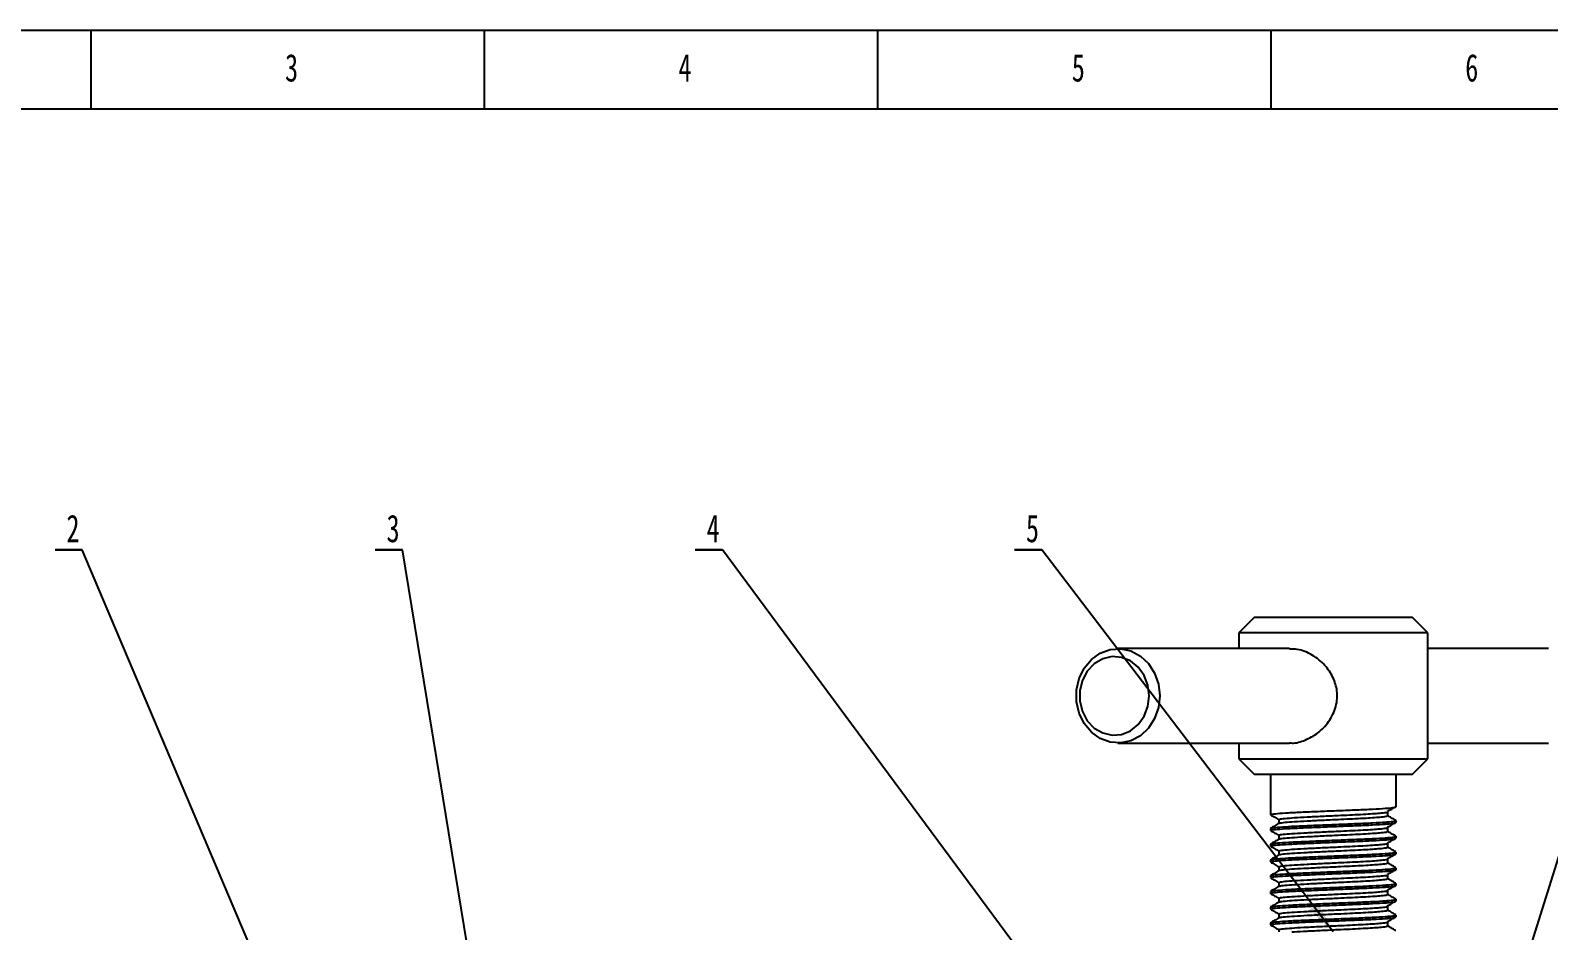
# Model space of a CAD drawing. Header units: millimetres. Extents: x 0 to 841, y 0 to 594.
# Drawn here: x 120.3 to 313.3, y 479.6 to 594 of the extents above; entities that cross this region are included whole.
import ezdxf

# ---------------------------------------------------------------- set-up
doc = ezdxf.new("R2010")
doc.units = ezdxf.units.MM
doc.layers.add('10', color=7, linetype='Continuous')
doc.layers.add('5', color=7, linetype='Continuous')
doc.styles.add('SLDTEXTSTYLE4', font='TXT', dxfattribs={"width": 0.7})
doc.dimstyles.new('SLDDIMSTYLE0', dxfattribs={"dimtxt": 0.18, "dimasz": 4.08, "dimexe": 0, "dimexo": 0.0625, "dimgap": 0, "dimtad": 0, "dimtih": 1, "dimtoh": 1, "dimdec": 0, "dimrnd": 1e-09, "dimzin": 0, "dimdsep": 46, "dimtxsty": 'Standard', "dimsah": 1, "dimcen": 0.09, "dimadec": 0, "dimazin": 0, "dimtfac": 4.08, "dimtdec": 0, "dimtofl": 0, "dimtmove": 0, "dimatfit": 3, "dimfxl": 0, "dimfrac": 2, "dimtolj": 1, "dimtzin": 0, "dimarcsym": 0})

# ---------------------------------------------------------------- blocks, each defined once
blk = doc.blocks.new('SW_NOTE_1')
at = {"layer": '10', "color": 0}
for p, q in [((-3.47, 0), (0, 0)), ((0, 0), (-3.47, 0)), ((-3.47, 0), (0, 0)), ((0, 0), (-3.47, 0)), ((-3.47, 0), (0, 0)), ((0, 0), (-3.47, 0))]:
    blk.add_line(p, q, dxfattribs=at)
at = {"layer": '10', "color": 0, "insert": (-1.19, 4.48), "char_height": 3.5, "attachment_point": 2, "style": 'SLDTEXTSTYLE4'}
blk.add_mtext('2', dxfattribs=at)
blk = doc.blocks.new('SW_NOTE_2')
at = {"layer": '10', "color": 0}
for p, q in [((-3.47, 0), (0, 0)), ((0, 0), (-3.47, 0)), ((-3.47, 0), (0, 0)), ((0, 0), (-3.47, 0)), ((-3.47, 0), (0, 0)), ((0, 0), (-3.47, 0))]:
    blk.add_line(p, q, dxfattribs=at)
at = {"layer": '10', "color": 0, "insert": (-1.19, 4.48), "char_height": 3.5, "attachment_point": 2, "style": 'SLDTEXTSTYLE4'}
blk.add_mtext('3', dxfattribs=at)
blk = doc.blocks.new('SW_NOTE_3')
at = {"layer": '10', "color": 0}
for p, q in [((-3.47, 0), (0, 0)), ((0, 0), (-3.47, 0)), ((-3.47, 0), (0, 0)), ((0, 0), (-3.47, 0)), ((-3.47, 0), (0, 0)), ((0, 0), (-3.47, 0))]:
    blk.add_line(p, q, dxfattribs=at)
at = {"layer": '10', "color": 0, "insert": (-1.19, 4.48), "char_height": 3.5, "attachment_point": 2, "style": 'SLDTEXTSTYLE4'}
blk.add_mtext('4', dxfattribs=at)
blk = doc.blocks.new('SW_NOTE_4')
at = {"layer": '10', "color": 0}
for p, q in [((-3.47, 0), (0, 0)), ((0, 0), (-3.47, 0)), ((-3.47, 0), (0, 0)), ((0, 0), (-3.47, 0)), ((-3.47, 0), (0, 0)), ((0, 0), (-3.47, 0))]:
    blk.add_line(p, q, dxfattribs=at)
at = {"layer": '10', "color": 0, "insert": (-1.19, 4.48), "char_height": 3.5, "attachment_point": 2, "style": 'SLDTEXTSTYLE4'}
blk.add_mtext('5', dxfattribs=at)

msp = doc.modelspace()

# ---------------------------------------------------------------- linework, layer by layer
at = {"color": 7, "linetype": 'Continuous', "lineweight": 25}
for p, q in [((275.95, 519.44), (273.95, 517.44)), ((275.95, 519.44), (294.81, 519.44)), ((294.81, 519.44), (295.95, 519.44)), ((297.95, 517.44), (295.95, 519.44)), ((273.95, 517.44), (273.95, 515.44)), ((296.58, 517.44), (273.95, 517.44)), ((297.95, 517.44), (296.58, 517.44)), ((297.95, 501.44), (297.95, 517.44)), ((280.4, 515.44), (258.58, 515.44)), ((313.32, 515.44), (297.95, 515.44)), ((258.58, 503.44), (280.4, 503.44)), ((273.95, 503.44), (273.95, 501.44)), ((297.95, 503.44), (313.32, 503.44)), ((273.95, 501.44), (275.95, 499.44)), ((273.95, 501.44), (297.95, 501.44)), ((295.95, 499.44), (297.95, 501.44)), ((295.95, 499.44), (275.95, 499.44)), ((277.95, 499.44), (277.95, 494.34)), ((293.95, 495.34), (293.95, 499.44)), ((292.87, 494.21), (292.87, 494.71)), ((277.95, 492.59), (277.95, 492.34)), ((279.03, 493.72), (279.03, 493.23)), ((292.87, 492.21), (292.87, 492.71)), ((293.91, 493.62), (293.8, 493.64)), ((293.95, 493.34), (293.95, 493.59)), ((277.95, 490.59), (277.95, 490.34)), ((279.03, 491.72), (279.03, 491.23)), ((292.87, 490.21), (292.87, 490.71)), ((293.91, 491.62), (293.8, 491.64)), ((293.95, 491.34), (293.95, 491.59)), ((277.95, 488.59), (277.95, 488.34)), ((279.03, 489.72), (279.03, 489.23)), ((292.87, 488.21), (292.87, 488.71)), ((293.91, 489.62), (293.8, 489.64)), ((293.95, 489.34), (293.95, 489.59)), ((277.95, 486.59), (277.95, 486.34)), ((279.03, 487.72), (279.03, 487.23)), ((292.87, 486.21), (292.87, 486.71)), ((293.91, 487.62), (293.8, 487.64)), ((293.95, 487.34), (293.95, 487.59)), ((277.95, 484.59), (277.95, 484.34)), ((279.03, 485.72), (279.03, 485.23)), ((292.87, 484.21), (292.87, 484.71)), ((293.91, 485.62), (293.8, 485.64)), ((293.95, 485.34), (293.95, 485.59)), ((277.95, 482.59), (277.95, 482.34)), ((279.03, 483.72), (279.03, 483.23)), ((292.87, 482.21), (292.87, 482.71)), ((293.91, 483.62), (293.8, 483.64)), ((293.95, 483.34), (293.95, 483.59)), ((277.95, 480.59), (277.95, 480.34)), ((279.03, 481.72), (279.03, 481.23)), ((292.87, 480.21), (292.87, 480.71)), ((293.91, 481.62), (293.8, 481.64)), ((293.95, 481.34), (293.95, 481.59)), ((279.03, 479.72), (279.03, 479.44)), ((293.91, 479.62), (293.8, 479.64))]:
    msp.add_line(p, q, dxfattribs=at)
at = {"color": 7, "linetype": 'Continuous', "lineweight": 25, "flags": 128}
for points in [[(263.9, 509.44), (263.73, 507.94), (263.24, 506.55), (262.46, 505.33), (261.43, 504.37), (260.23, 503.73), (258.92, 503.45), (257.59, 503.54), (256.32, 504.01), (255.2, 504.81), (254.28, 505.91), (253.64, 507.23), (253.31, 508.68), (253.31, 510.19), (253.64, 511.64), (254.28, 512.96), (255.2, 514.06), (256.32, 514.86), (257.59, 515.33), (258.92, 515.42), (260.23, 515.14), (261.43, 514.5), (262.46, 513.54), (263.24, 512.33), (263.73, 510.93), (263.9, 509.44)], [(262.55, 509.44), (262.39, 510.78), (261.9, 512.03), (261.14, 513.09), (260.16, 513.88), (259.02, 514.33), (257.82, 514.42), (256.64, 514.15), (255.57, 513.52), (254.68, 512.59), (254.06, 511.43), (253.73, 510.12), (253.73, 508.75), (254.06, 507.44), (254.68, 506.28), (255.57, 505.35), (256.64, 504.72), (257.82, 504.45), (259.02, 504.54), (260.16, 505), (261.14, 505.78), (261.9, 506.84), (262.39, 508.09), (262.55, 509.44)]]:
    msp.add_lwpolyline(points, dxfattribs=at)
at = {"color": 7, "linetype": 'Continuous', "lineweight": 25}
for points, knots in [([(280.4, 503.48), (280.5, 503.47), (281.12, 503.37), (282.39, 503.78), (284.03, 504.66), (285.47, 506.13), (286.39, 508.01), (286.53, 510.02), (285.98, 511.83), (284.89, 513.43), (283.31, 514.69), (281.67, 515.4), (280.72, 515.37), (280.4, 515.36)], [0, 0, 0, 0, 0.018416, 0.113951, 0.210878, 0.317005, 0.429732, 0.533406, 0.62584, 0.72264, 0.831623, 0.943342, 1, 1, 1, 1]), ([(277.97, 494.32), (278.15, 494.21), (278.51, 494.01), (278.86, 493.8), (279.03, 493.7)], [0, 0, 0, 0, 0.510191, 1, 1, 1, 1]), ([(278.03, 494.34), (278.03, 494.36), (278.02, 494.41), (278.78, 494.49), (280.16, 494.59), (282.06, 494.68), (284.28, 494.77), (286.65, 494.87), (288.96, 494.96), (291.01, 495.05), (292.32, 495.13), (293.28, 495.2), (293.89, 495.27), (293.88, 495.32), (293.87, 495.34)], [0, 0, 0, 0, 0.06031, 0.153919, 0.247211, 0.34054, 0.43412, 0.527166, 0.620956, 0.713809, 0.807728, 0.846458, 0.939769, 1, 1, 1, 1]), ([(279.1, 493.71), (279.1, 493.73), (279.09, 493.79), (279.75, 493.87), (280.94, 493.96), (282.58, 494.05), (284.51, 494.15), (286.89, 494.26), (289.54, 494.38), (291.29, 494.49), (292.29, 494.58), (292.8, 494.64), (292.8, 494.69), (292.79, 494.71)], [0, 0, 0, 0, 0.06045, 0.154808, 0.248846, 0.342921, 0.437251, 0.531039, 0.671484, 0.812576, 0.851616, 0.945672, 1, 1, 1, 1]), ([(279.12, 493.24), (279.12, 493.25), (279.13, 493.29), (279.76, 493.37), (280.94, 493.46), (282.58, 493.55), (284.51, 493.65), (286.89, 493.76), (289.54, 493.88), (291.29, 493.99), (292.29, 494.08), (292.8, 494.14), (292.8, 494.19), (292.79, 494.21)], [0, 0, 0, 0, 0.039853, 0.136262, 0.232344, 0.328464, 0.424843, 0.52067, 0.664168, 0.808326, 0.848215, 0.944315, 1, 1, 1, 1]), ([(292.84, 494.74), (293.02, 494.85), (293.37, 495.05), (293.72, 495.25), (293.89, 495.35)], [0, 0, 0, 0, 0.514789, 1, 1, 1, 1]), ([(293.85, 493.64), (293.67, 493.74), (293.34, 493.93), (293.02, 494.13), (292.87, 494.21)], [0, 0, 0, 0, 0.545109, 1, 1, 1, 1]), ([(279.05, 493.24), (278.87, 493.13), (278.51, 492.92), (278.14, 492.71), (277.96, 492.61)], [0, 0, 0, 0, 0.499918, 1, 1, 1, 1]), ([(277.97, 492.32), (278.15, 492.21), (278.51, 492.01), (278.86, 491.8), (279.03, 491.7)], [0, 0, 0, 0, 0.510191, 1, 1, 1, 1]), ([(278.03, 492.34), (278.03, 492.36), (278.02, 492.41), (278.78, 492.49), (280.16, 492.59), (282.06, 492.68), (284.28, 492.77), (286.65, 492.87), (288.96, 492.96), (291.01, 493.05), (292.32, 493.13), (293.28, 493.2), (293.89, 493.27), (293.88, 493.32), (293.87, 493.34)], [0, 0, 0, 0, 0.0603099, 0.1539187, 0.2472109, 0.3405399, 0.4341205, 0.5271661, 0.6209558, 0.7138089, 0.8077281, 0.846458, 0.9397687, 1, 1, 1, 1]), ([(278.05, 492.61), (278.05, 492.62), (278.05, 492.67), (278.79, 492.74), (280.16, 492.84), (282.06, 492.93), (284.28, 493.02), (286.65, 493.12), (288.96, 493.21), (291.01, 493.3), (292.32, 493.38), (293.28, 493.45), (293.89, 493.52), (293.88, 493.57), (293.87, 493.59)], [0, 0, 0, 0, 0.042494, 0.137878, 0.232939, 0.328037, 0.423392, 0.518202, 0.613769, 0.708383, 0.804083, 0.843547, 0.938627, 1, 1, 1, 1]), ([(279.1, 491.71), (279.1, 491.73), (279.09, 491.79), (279.75, 491.87), (280.94, 491.96), (282.58, 492.05), (284.51, 492.15), (286.89, 492.26), (289.54, 492.38), (291.29, 492.49), (292.29, 492.58), (292.8, 492.64), (292.8, 492.69), (292.79, 492.71)], [0, 0, 0, 0, 0.06045, 0.154808, 0.248846, 0.342921, 0.437251, 0.531039, 0.671484, 0.812576, 0.851616, 0.945672, 1, 1, 1, 1]), ([(279.12, 491.24), (279.12, 491.25), (279.13, 491.29), (279.76, 491.37), (280.94, 491.46), (282.58, 491.55), (284.51, 491.65), (286.89, 491.76), (289.54, 491.88), (291.29, 491.99), (292.29, 492.08), (292.8, 492.14), (292.8, 492.19), (292.79, 492.21)], [0, 0, 0, 0, 0.039853, 0.136262, 0.232344, 0.328464, 0.424843, 0.52067, 0.664168, 0.808326, 0.848215, 0.944315, 1, 1, 1, 1]), ([(292.84, 492.74), (293.02, 492.85), (293.37, 493.05), (293.72, 493.25), (293.89, 493.35)], [0, 0, 0, 0, 0.514783, 1, 1, 1, 1]), ([(293.85, 491.64), (293.67, 491.74), (293.34, 491.94), (293.02, 492.13), (292.87, 492.21)], [0, 0, 0, 0, 0.545122, 1, 1, 1, 1]), ([(279.05, 491.24), (278.87, 491.13), (278.51, 490.92), (278.14, 490.71), (277.96, 490.61)], [0, 0, 0, 0, 0.499924, 1, 1, 1, 1]), ([(277.97, 490.32), (278.15, 490.21), (278.51, 490.01), (278.86, 489.8), (279.03, 489.7)], [0, 0, 0, 0, 0.510179, 1, 1, 1, 1]), ([(278.03, 490.34), (278.03, 490.36), (278.02, 490.41), (278.78, 490.49), (280.16, 490.59), (282.06, 490.68), (284.28, 490.77), (286.65, 490.87), (288.96, 490.96), (291.01, 491.05), (292.32, 491.13), (293.28, 491.2), (293.89, 491.27), (293.88, 491.32), (293.87, 491.34)], [0, 0, 0, 0, 0.06031, 0.153919, 0.247211, 0.34054, 0.43412, 0.527166, 0.620956, 0.713809, 0.807728, 0.846458, 0.939769, 1, 1, 1, 1]), ([(278.05, 490.61), (278.05, 490.62), (278.05, 490.67), (278.79, 490.74), (280.16, 490.84), (282.06, 490.93), (284.28, 491.02), (286.65, 491.12), (288.96, 491.21), (291.01, 491.3), (292.32, 491.38), (293.28, 491.45), (293.89, 491.52), (293.88, 491.57), (293.87, 491.59)], [0, 0, 0, 0, 0.042494, 0.137878, 0.232939, 0.328037, 0.423392, 0.518202, 0.613769, 0.708383, 0.804083, 0.843547, 0.938627, 1, 1, 1, 1]), ([(279.1, 489.71), (279.1, 489.73), (279.09, 489.79), (279.75, 489.87), (280.94, 489.96), (282.58, 490.05), (284.51, 490.15), (286.89, 490.26), (289.54, 490.38), (291.29, 490.49), (292.29, 490.58), (292.8, 490.64), (292.8, 490.69), (292.79, 490.71)], [0, 0, 0, 0, 0.060451, 0.154808, 0.248846, 0.342921, 0.437251, 0.531039, 0.671484, 0.812576, 0.851616, 0.945672, 1, 1, 1, 1]), ([(279.12, 489.24), (279.12, 489.25), (279.13, 489.29), (279.76, 489.37), (280.94, 489.46), (282.58, 489.55), (284.51, 489.65), (286.89, 489.76), (289.54, 489.88), (291.29, 489.99), (292.29, 490.08), (292.8, 490.14), (292.8, 490.19), (292.79, 490.21)], [0, 0, 0, 0, 0.039853, 0.136262, 0.232344, 0.328464, 0.424843, 0.520671, 0.664168, 0.808326, 0.848215, 0.944315, 1, 1, 1, 1]), ([(292.84, 490.74), (293.02, 490.85), (293.37, 491.05), (293.72, 491.25), (293.89, 491.35)], [0, 0, 0, 0, 0.514783, 1, 1, 1, 1]), ([(293.85, 489.64), (293.67, 489.74), (293.34, 489.94), (293.02, 490.13), (292.87, 490.21)], [0, 0, 0, 0, 0.545122, 1, 1, 1, 1]), ([(279.05, 489.24), (278.87, 489.13), (278.51, 488.92), (278.14, 488.71), (277.96, 488.61)], [0, 0, 0, 0, 0.499924, 1, 1, 1, 1]), ([(277.97, 488.32), (278.15, 488.21), (278.51, 488.01), (278.86, 487.8), (279.03, 487.7)], [0, 0, 0, 0, 0.510179, 1, 1, 1, 1]), ([(278.03, 488.34), (278.03, 488.36), (278.02, 488.41), (278.78, 488.49), (280.16, 488.59), (282.06, 488.68), (284.28, 488.77), (286.65, 488.87), (288.96, 488.96), (291.01, 489.05), (292.32, 489.13), (293.28, 489.2), (293.89, 489.27), (293.88, 489.32), (293.87, 489.34)], [0, 0, 0, 0, 0.06031, 0.153919, 0.247211, 0.34054, 0.43412, 0.527166, 0.620956, 0.713809, 0.807728, 0.846458, 0.939769, 1, 1, 1, 1]), ([(278.05, 488.61), (278.05, 488.62), (278.05, 488.67), (278.79, 488.74), (280.16, 488.84), (282.06, 488.93), (284.28, 489.02), (286.65, 489.12), (288.96, 489.21), (291.01, 489.3), (292.32, 489.38), (293.28, 489.45), (293.89, 489.52), (293.88, 489.57), (293.87, 489.59)], [0, 0, 0, 0, 0.042494, 0.137878, 0.232939, 0.328037, 0.423392, 0.518202, 0.613769, 0.708383, 0.804083, 0.843547, 0.938627, 1, 1, 1, 1]), ([(279.1, 487.71), (279.1, 487.73), (279.09, 487.79), (279.75, 487.87), (280.94, 487.96), (282.58, 488.05), (284.51, 488.15), (286.89, 488.26), (289.54, 488.38), (291.29, 488.49), (292.29, 488.58), (292.8, 488.64), (292.8, 488.69), (292.79, 488.71)], [0, 0, 0, 0, 0.060451, 0.154808, 0.248846, 0.342921, 0.437251, 0.531039, 0.671484, 0.812576, 0.851616, 0.945672, 1, 1, 1, 1]), ([(292.84, 488.74), (293.02, 488.85), (293.37, 489.05), (293.72, 489.25), (293.89, 489.35)], [0, 0, 0, 0, 0.514777, 1, 1, 1, 1]), ([(279.05, 487.24), (278.87, 487.13), (278.51, 486.92), (278.14, 486.71), (277.96, 486.61)], [0, 0, 0, 0, 0.49993, 1, 1, 1, 1]), ([(277.97, 486.32), (278.15, 486.21), (278.51, 486.01), (278.86, 485.8), (279.03, 485.7)], [0, 0, 0, 0, 0.510191, 1, 1, 1, 1]), ([(278.03, 486.34), (278.03, 486.36), (278.02, 486.41), (278.78, 486.49), (280.16, 486.59), (282.06, 486.68), (284.28, 486.77), (286.65, 486.87), (288.96, 486.96), (291.01, 487.05), (292.32, 487.13), (293.28, 487.2), (293.89, 487.27), (293.88, 487.32), (293.87, 487.34)], [0, 0, 0, 0, 0.06031, 0.153919, 0.247211, 0.34054, 0.43412, 0.527166, 0.620956, 0.713809, 0.807728, 0.846458, 0.939769, 1, 1, 1, 1]), ([(278.05, 486.61), (278.05, 486.62), (278.05, 486.67), (278.79, 486.74), (280.16, 486.84), (282.06, 486.93), (284.28, 487.02), (286.65, 487.12), (288.96, 487.21), (291.01, 487.3), (292.32, 487.38), (293.28, 487.45), (293.89, 487.52), (293.88, 487.57), (293.87, 487.59)], [0, 0, 0, 0, 0.042494, 0.137878, 0.232939, 0.328037, 0.423392, 0.518202, 0.613769, 0.708383, 0.804083, 0.843547, 0.938627, 1, 1, 1, 1]), ([(279.1, 485.71), (279.1, 485.73), (279.09, 485.79), (279.75, 485.87), (280.94, 485.96), (282.58, 486.05), (284.51, 486.15), (286.89, 486.26), (289.54, 486.38), (291.29, 486.49), (292.29, 486.58), (292.8, 486.64), (292.8, 486.69), (292.79, 486.71)], [0, 0, 0, 0, 0.060451, 0.154808, 0.248846, 0.342921, 0.437251, 0.531039, 0.671484, 0.812576, 0.851616, 0.945672, 1, 1, 1, 1]), ([(279.12, 487.24), (279.12, 487.25), (279.13, 487.29), (279.76, 487.37), (280.94, 487.46), (282.58, 487.55), (284.51, 487.65), (286.89, 487.76), (289.54, 487.88), (291.29, 487.99), (292.29, 488.08), (292.8, 488.14), (292.8, 488.19), (292.79, 488.21)], [0, 0, 0, 0, 0.039853, 0.136262, 0.232344, 0.328464, 0.424843, 0.52067, 0.664168, 0.808326, 0.848215, 0.944315, 1, 1, 1, 1]), ([(292.84, 486.74), (293.02, 486.85), (293.37, 487.05), (293.72, 487.25), (293.89, 487.35)], [0, 0, 0, 0, 0.514789, 1, 1, 1, 1]), ([(293.85, 487.64), (293.67, 487.74), (293.34, 487.94), (293.02, 488.13), (292.87, 488.21)], [0, 0, 0, 0, 0.545122, 1, 1, 1, 1]), ([(279.05, 485.24), (278.87, 485.13), (278.51, 484.92), (278.14, 484.71), (277.96, 484.61)], [0, 0, 0, 0, 0.49993, 1, 1, 1, 1]), ([(278.03, 484.34), (278.03, 484.36), (278.02, 484.41), (278.78, 484.49), (280.16, 484.59), (282.06, 484.68), (284.28, 484.77), (286.65, 484.87), (288.96, 484.96), (291.01, 485.05), (292.32, 485.13), (293.28, 485.2), (293.89, 485.27), (293.88, 485.32), (293.87, 485.34)], [0, 0, 0, 0, 0.06031, 0.153919, 0.247211, 0.34054, 0.434121, 0.527166, 0.620956, 0.713809, 0.807728, 0.846458, 0.939769, 1, 1, 1, 1]), ([(278.05, 484.61), (278.05, 484.62), (278.05, 484.67), (278.79, 484.74), (280.16, 484.84), (282.06, 484.93), (284.28, 485.02), (286.65, 485.12), (288.96, 485.21), (291.01, 485.3), (292.32, 485.38), (293.28, 485.45), (293.89, 485.52), (293.88, 485.57), (293.87, 485.59)], [0, 0, 0, 0, 0.042494, 0.137878, 0.232939, 0.328037, 0.423392, 0.518202, 0.613769, 0.708383, 0.804083, 0.843547, 0.938627, 1, 1, 1, 1]), ([(279.1, 483.71), (279.1, 483.73), (279.09, 483.79), (279.75, 483.87), (280.94, 483.96), (282.58, 484.05), (284.51, 484.15), (286.89, 484.26), (289.54, 484.38), (291.29, 484.49), (292.29, 484.58), (292.8, 484.64), (292.8, 484.69), (292.79, 484.71)], [0, 0, 0, 0, 0.060451, 0.154808, 0.248846, 0.342921, 0.437251, 0.531039, 0.671484, 0.812576, 0.851616, 0.945672, 1, 1, 1, 1]), ([(279.12, 485.24), (279.12, 485.25), (279.13, 485.29), (279.76, 485.37), (280.94, 485.46), (282.58, 485.55), (284.51, 485.65), (286.89, 485.76), (289.54, 485.88), (291.29, 485.99), (292.29, 486.08), (292.8, 486.14), (292.8, 486.19), (292.79, 486.21)], [0, 0, 0, 0, 0.039853, 0.136262, 0.232344, 0.328464, 0.424843, 0.52067, 0.664168, 0.808326, 0.848215, 0.944315, 1, 1, 1, 1]), ([(292.84, 484.74), (293.02, 484.85), (293.37, 485.05), (293.72, 485.25), (293.89, 485.35)], [0, 0, 0, 0, 0.514789, 1, 1, 1, 1]), ([(293.85, 485.64), (293.67, 485.74), (293.34, 485.94), (293.02, 486.13), (292.87, 486.21)], [0, 0, 0, 0, 0.545122, 1, 1, 1, 1]), ([(279.05, 483.24), (278.87, 483.13), (278.51, 482.92), (278.14, 482.71), (277.96, 482.61)], [0, 0, 0, 0, 0.499918, 1, 1, 1, 1]), ([(277.97, 484.32), (278.15, 484.21), (278.51, 484.01), (278.86, 483.8), (279.03, 483.7)], [0, 0, 0, 0, 0.510191, 1, 1, 1, 1]), ([(278.03, 482.34), (278.03, 482.36), (278.02, 482.41), (278.78, 482.49), (280.16, 482.59), (282.06, 482.68), (284.28, 482.77), (286.65, 482.87), (288.96, 482.96), (291.01, 483.05), (292.32, 483.13), (293.28, 483.2), (293.89, 483.27), (293.88, 483.32), (293.87, 483.34)], [0, 0, 0, 0, 0.0603099, 0.1539187, 0.2472109, 0.3405399, 0.4341205, 0.5271661, 0.6209557, 0.7138089, 0.8077281, 0.8464579, 0.9397687, 1, 1, 1, 1]), ([(278.05, 482.61), (278.05, 482.62), (278.05, 482.67), (278.79, 482.74), (280.16, 482.84), (282.06, 482.93), (284.28, 483.02), (286.65, 483.12), (288.96, 483.21), (291.01, 483.3), (292.32, 483.38), (293.28, 483.45), (293.89, 483.52), (293.88, 483.57), (293.87, 483.59)], [0, 0, 0, 0, 0.042494, 0.137878, 0.232939, 0.328037, 0.423392, 0.518202, 0.613769, 0.708383, 0.804083, 0.843547, 0.938627, 1, 1, 1, 1]), ([(279.1, 481.71), (279.1, 481.73), (279.09, 481.79), (279.75, 481.87), (280.94, 481.96), (282.58, 482.05), (284.51, 482.15), (286.89, 482.26), (289.54, 482.38), (291.29, 482.49), (292.29, 482.58), (292.8, 482.64), (292.8, 482.69), (292.79, 482.71)], [0, 0, 0, 0, 0.06045, 0.154808, 0.248846, 0.342921, 0.437251, 0.531039, 0.671484, 0.812576, 0.851616, 0.945672, 1, 1, 1, 1]), ([(279.12, 483.24), (279.12, 483.25), (279.13, 483.29), (279.76, 483.37), (280.94, 483.46), (282.58, 483.55), (284.51, 483.65), (286.89, 483.76), (289.54, 483.88), (291.29, 483.99), (292.29, 484.08), (292.8, 484.14), (292.8, 484.19), (292.79, 484.21)], [0, 0, 0, 0, 0.039853, 0.136262, 0.232344, 0.328464, 0.424843, 0.52067, 0.664168, 0.808326, 0.848215, 0.944315, 1, 1, 1, 1]), ([(292.84, 482.74), (293.02, 482.85), (293.37, 483.05), (293.72, 483.25), (293.89, 483.35)], [0, 0, 0, 0, 0.514789, 1, 1, 1, 1]), ([(293.85, 483.64), (293.67, 483.74), (293.34, 483.94), (293.02, 484.13), (292.87, 484.21)], [0, 0, 0, 0, 0.545115, 1, 1, 1, 1]), ([(279.05, 481.24), (278.87, 481.13), (278.51, 480.92), (278.14, 480.71), (277.96, 480.61)], [0, 0, 0, 0, 0.499918, 1, 1, 1, 1]), ([(277.97, 482.32), (278.15, 482.21), (278.51, 482.01), (278.86, 481.8), (279.03, 481.7)], [0, 0, 0, 0, 0.510191, 1, 1, 1, 1]), ([(278.03, 480.34), (278.03, 480.36), (278.02, 480.41), (278.78, 480.49), (280.16, 480.59), (282.06, 480.68), (284.28, 480.77), (286.65, 480.87), (288.96, 480.96), (291.01, 481.05), (292.32, 481.13), (293.28, 481.2), (293.89, 481.27), (293.88, 481.32), (293.87, 481.34)], [0, 0, 0, 0, 0.06031, 0.153919, 0.247211, 0.34054, 0.43412, 0.527166, 0.620956, 0.713809, 0.807728, 0.846458, 0.939769, 1, 1, 1, 1]), ([(278.05, 480.61), (278.05, 480.62), (278.05, 480.67), (278.79, 480.74), (280.16, 480.84), (282.06, 480.93), (284.28, 481.02), (286.65, 481.12), (288.96, 481.21), (291.01, 481.3), (292.32, 481.38), (293.28, 481.45), (293.89, 481.52), (293.88, 481.57), (293.87, 481.59)], [0, 0, 0, 0, 0.042494, 0.137878, 0.232939, 0.328037, 0.423392, 0.518202, 0.613769, 0.708383, 0.804083, 0.843547, 0.938627, 1, 1, 1, 1]), ([(279.1, 479.71), (279.1, 479.73), (279.09, 479.79), (279.75, 479.87), (280.94, 479.96), (282.58, 480.05), (284.51, 480.15), (286.89, 480.26), (289.54, 480.38), (291.29, 480.49), (292.29, 480.58), (292.8, 480.64), (292.8, 480.69), (292.79, 480.71)], [0, 0, 0, 0, 0.06045, 0.154808, 0.248846, 0.342921, 0.437251, 0.531039, 0.671484, 0.812576, 0.851616, 0.945672, 1, 1, 1, 1]), ([(279.12, 481.24), (279.12, 481.25), (279.13, 481.29), (279.76, 481.37), (280.94, 481.46), (282.58, 481.55), (284.51, 481.65), (286.89, 481.76), (289.54, 481.88), (291.29, 481.99), (292.29, 482.08), (292.8, 482.14), (292.8, 482.19), (292.79, 482.21)], [0, 0, 0, 0, 0.039853, 0.136262, 0.232344, 0.328464, 0.424843, 0.52067, 0.664168, 0.808326, 0.848215, 0.944315, 1, 1, 1, 1]), ([(292.84, 480.74), (293.02, 480.85), (293.37, 481.05), (293.72, 481.25), (293.89, 481.35)], [0, 0, 0, 0, 0.514789, 1, 1, 1, 1]), ([(293.85, 481.64), (293.67, 481.74), (293.34, 481.93), (293.02, 482.13), (292.87, 482.21)], [0, 0, 0, 0, 0.545109, 1, 1, 1, 1]), ([(277.97, 480.32), (278.15, 480.21), (278.51, 480.01), (278.86, 479.8), (279.03, 479.7)], [0, 0, 0, 0, 0.510191, 1, 1, 1, 1]), ([(280.69, 479.44), (280.79, 479.44), (281.28, 479.48), (282.6, 479.55), (284.5, 479.65), (286.89, 479.76), (289.54, 479.88), (291.29, 479.99), (292.29, 480.08), (292.8, 480.14), (292.8, 480.19), (292.79, 480.21)], [0, 0, 0, 0, 0.0334, 0.15443, 0.275788, 0.396449, 0.577135, 0.758653, 0.808879, 0.929884, 1, 1, 1, 1]), ([(293.85, 479.64), (293.67, 479.74), (293.34, 479.93), (293.02, 480.13), (292.87, 480.21)], [0, 0, 0, 0, 0.545109, 1, 1, 1, 1])]:
    msp.add_open_spline(points, degree=3, knots=knots, dxfattribs=at)
at = {"layer": '5', "color": 7}
msp.add_line((841, 594), (0, 594), dxfattribs=at)
at = {"layer": '5'}
for p, q in [((128, 594), (128, 584)), ((178, 594), (178, 584)), ((228, 594), (228, 584)), ((278, 594), (278, 584))]:
    msp.add_line(p, q, dxfattribs=at)
at = {"layer": '5', "color": 7, "lineweight": 25}
msp.add_line((831, 584), (25, 584), dxfattribs=at)

# ---------------------------------------------------------------- block references
at = {"layer": '10'}
for name, p in [('SW_NOTE_1', (126.94, 527.98)), ('SW_NOTE_2', (167.63, 527.98)), ('SW_NOTE_3', (208.32, 527.98)), ('SW_NOTE_4', (248.9, 527.98))]:
    msp.add_blockref(name, p, dxfattribs=at)

# ---------------------------------------------------------------- texts
at = {"layer": '10', "char_height": 3.5, "attachment_point": 2, "style": 'SLDTEXTSTYLE4'}
for s, insert in [('3', (153.54, 591)), ('4', (203.54, 591)), ('5', (253.54, 591)), ('6', (303.55, 591))]:
    msp.add_mtext(s, dxfattribs=dict(at, insert=insert))

# ---------------------------------------------------------------- leaders
at = {"layer": '10'}
for points in [[(158.38, 403.44), (86.24, 527.98)], [(187.95, 383.94), (126.94, 527.98)], [(181.81, 441.44), (167.63, 527.98)], [(265.47, 450.8), (208.32, 527.98)], [(285.95, 479.44), (248.9, 527.98)], [(299.32, 440.25), (326.82, 527.98)]]:
    msp.add_leader(points, dimstyle='SLDDIMSTYLE0', dxfattribs=at)

doc.saveas('drawing.dxf')
